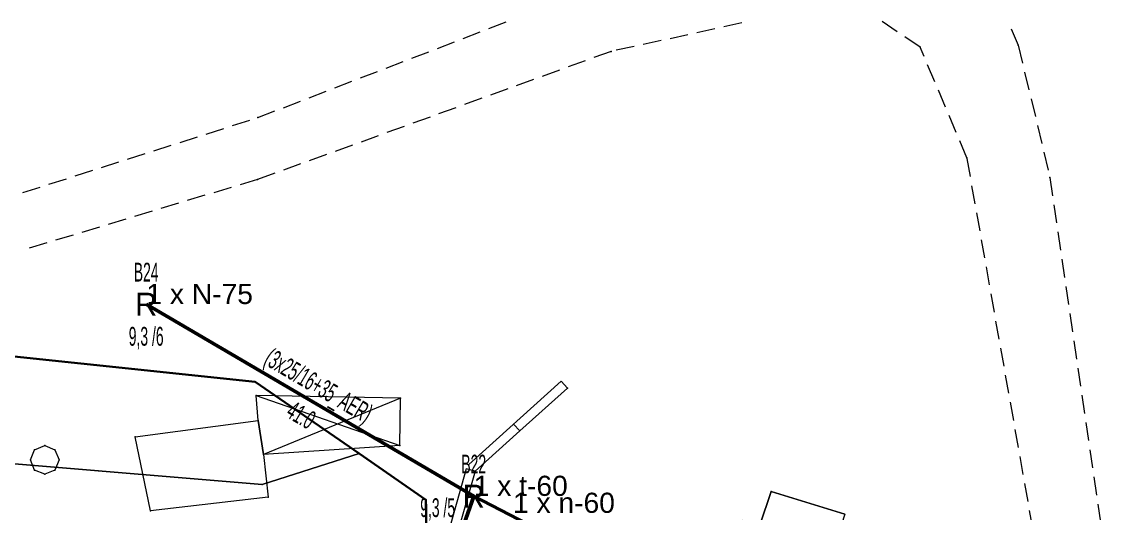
# Model space of a CAD drawing. Header units: millimetres. Extents: x 614452 to 616952, y 4151662 to 4153442.
# Drawn here: x 615577.4 to 615695, y 4152688.3 to 4152741.9 of the extents above; entities that cross this region are included whole.
import ezdxf
from ezdxf.enums import TextEntityAlignment as Align
from ezdxf.xclip import XClip

# ---------------------------------------------------------------- set-up
doc = ezdxf.new("R2010")
doc.units = ezdxf.units.MM
doc.header["$XCLIPFRAME"] = 2
for name, color, linetype, lineweight in [('02_ADA_ALN_YENI', 7, 'Continuous', 30), ('03_PARSEL_ALN_YENI', 171, 'Continuous', 0), ('04_YAPI_ALN_TSCLSIZ', 18, 'Continuous', 0), ('04_YAPI_SNR_TSCLSZ', 77, 'Continuous', 0), ('06_DETAY_SNR_KROKI', 4, 'Continuous', 0), ('06_DETAY_SNR_PAFTA', 26, 'Continuous', 0), ('07_SNRTIP_GECERLI', 30, 'Continuous', 0), ('DIREK_AG_MEVCUT', 120, 'Continuous', 25), ('HAT_AG_HAVAI_MEVCUT', 126, 'Continuous', 50), ('NOKTA_DETAY_YENI', 171, 'Continuous', 0), ('NOKTA_PARSEL_ESKI', 6, 'Continuous', 0), ('NOKTA_YAPI_TSCLSIZ', 77, 'Continuous', 0)]:
    doc.layers.add(name, color=color, linetype=linetype, lineweight=lineweight)
doc.layers.add('Unknown_Point_Feature', color=7, linetype='Continuous')
doc.styles.add('Direk', font='B_CAD')
doc.styles.get("Standard").update_dxf_attribs({"font": 'Arial'})

# ---------------------------------------------------------------- blocks, each defined once
blk = doc.blocks.new('fggg')
at = {"layer": '02_ADA_ALN_YENI', "color": 252}
blk.add_polyline3d([(615509.22, 4152712.48, 0), (615602.85, 4152702.63, 0), (615614.19, 4152694.8, 0), (615621.47, 4152689.77, 0), (615621.75, 4152674.85, 0), (615617.63, 4152669.97, 0), (615614.59, 4152666.39, 0), (615612.54, 4152663.24, 0), (615605.12, 4152641.38, 0), (615602.57, 4152637.53, 0), (615591.96, 4152635.16, 0), (615585.2, 4152630.28, 0), (615575.47, 4152626.3, 0)], dxfattribs=at)
at = {"layer": '03_PARSEL_ALN_YENI', "color": 252}
for points in [[(615536.67, 4152699.32, 0), (615519.1, 4152709.2, 0), (615509.29, 4152704.99, 0), (615509.22, 4152712.48, 0), (615602.85, 4152702.63, 0), (615614.19, 4152694.8, 0), (615603.62, 4152691.45, 0), (615567.88, 4152694.42, 0), (615536.67, 4152699.32, 0)], [(615572.64, 4152660.13, 0), (615569.69, 4152676.97, 0), (615568.43, 4152690.56, 0), (615567.88, 4152694.42, 0), (615603.62, 4152691.45, 0), (615614.19, 4152694.8, 0), (615621.47, 4152689.77, 0), (615621.75, 4152674.85, 0), (615617.63, 4152669.97, 0), (615614.59, 4152666.39, 0), (615612.54, 4152663.24, 0), (615597.01, 4152663.19, 0), (615585.97, 4152661.84, 0), (615572.64, 4152660.13, 0)]]:
    blk.add_polyline3d(points, close=True, dxfattribs=at)
at = {"layer": '04_YAPI_ALN_TSCLSIZ', "color": 252}
for points in [[(615589.78, 4152696.62, 0), (615603.18, 4152698.41, 0), (615603.77, 4152694.71, 0), (615604.3, 4152690.06, 0), (615591.47, 4152688.57, 0), (615589.78, 4152696.62, 0)], [(615664.06, 4152678.75, 0), (615654.24, 4152681.93, 0), (615655.94, 4152687.55, 0), (615657.84, 4152687.01, 0), (615659.1, 4152690.66, 0), (615667.12, 4152688.2, 0), (615664.06, 4152678.75, 0)]]:
    blk.add_polyline3d(points, close=True, dxfattribs=at)
at = {"layer": '04_YAPI_SNR_TSCLSZ', "color": 252}
for p, q in [((615618.69, 4152700.85, 674.27), (615602.96, 4152701.13, 674.87)), ((615602.96, 4152701.13, 674.87), (615618.64, 4152695.7, 673.87)), ((615603.18, 4152698.41, 674.01), (615602.96, 4152701.13, 674.87)), ((615618.69, 4152700.85, 674.27), (615603.77, 4152694.71, 672.72)), ((615618.64, 4152695.7, 673.87), (615618.69, 4152700.85, 674.27)), ((615589.78, 4152696.62, 673.67), (615603.18, 4152698.41, 674.01)), ((615603.77, 4152694.71, 672.72), (615603.18, 4152698.41, 674.01)), ((615591.47, 4152688.57, 673.84), (615589.78, 4152696.62, 673.67)), ((615578.37, 4152694.11, 526.7), (615578.83, 4152695.21, 521.21)), ((615578.83, 4152695.21, 521.21), (615579.93, 4152695.67, 532.88)), ((615579.93, 4152695.67, 532.88), (615581.04, 4152695.21, 551.86)), ((615581.04, 4152695.21, 551.86), (615581.49, 4152694.11, 530.37)), ((615618.64, 4152695.7, 673.87), (615603.77, 4152694.71, 672.72)), ((615603.77, 4152694.71, 672.72), (615604.3, 4152690.06, 671.11)), ((615578.83, 4152693, 635.01), (615578.37, 4152694.11, 526.7)), ((615581.49, 4152694.11, 530.37), (615581.04, 4152693, 537.43)), ((615579.93, 4152692.55, 533.95), (615578.83, 4152693, 635.01)), ((615581.04, 4152693, 537.43), (615579.93, 4152692.55, 533.95)), ((615604.3, 4152690.06, 671.11), (615591.47, 4152688.57, 673.84)), ((615659.1, 4152690.66, 678.66), (615657.84, 4152687.01, 678.63)), ((615667.12, 4152688.2, 678.61), (615659.1, 4152690.66, 678.66))]:
    blk.add_line(p, q, dxfattribs=at)
at = {"layer": '06_DETAY_SNR_KROKI', "color": 252}
for p, q in [((615636.22, 4152702.7, 0.95), (615626.16, 4152693.63, 0.95)), ((615636.89, 4152701.96, 0.95), (615631.69, 4152697.27, 0.95)), ((615636.89, 4152701.96, 0.95), (615636.22, 4152702.7, 0.95)), ((615631.69, 4152697.27, 0.95), (615626.83, 4152692.88, 0.95)), ((615631.69, 4152697.27, 0.95), (615631.02, 4152698.01, 0.95)), ((615625.87, 4152693.16, 0.95), (615620.79, 4152675.12, 0.95)), ((615626.83, 4152692.88, 0.95), (615624.93, 4152686.15, 0.95)), ((615626.83, 4152692.88, 0.95), (615625.87, 4152693.16, 0.95))]:
    blk.add_line(p, q, dxfattribs=at)
for p in [(615636.89, 4152701.96, 672.54), (615626.83, 4152692.88, 671.14), (615626.83, 4152692.88, 671.14)]:
    blk.add_point(p, dxfattribs=at)
at = {"layer": '06_DETAY_SNR_PAFTA', "color": 252}
for p, q in [((615628.33, 4152741.17, 0.95), (615630.2, 4152741.89, 0.95)), ((615655.88, 4152741.78, 0.95), (615653.93, 4152741.35, 0.95)), ((615672.83, 4152740.82, 0.95), (615671.17, 4152741.94, 0.95)), ((615625.53, 4152740.09, 0.95), (615627.4, 4152740.81, 0.95)), ((615650.02, 4152740.5, 0.95), (615648.07, 4152740.07, 0.95)), ((615652.95, 4152741.14, 0.95), (615651, 4152740.71, 0.95)), ((615685.23, 4152741.13, 0.95), (615686.01, 4152739.35, 0.95)), ((615622.73, 4152739.01, 0.95), (615624.6, 4152739.73, 0.95)), ((615647.09, 4152739.86, 0.95), (615645.14, 4152739.44, 0.95)), ((615675.32, 4152739.15, 0.95), (615673.66, 4152740.26, 0.95)), ((615686.01, 4152739.35, 0.95), (615686.48, 4152737.4, 0.95)), ((615619.93, 4152737.93, 0.95), (615621.8, 4152738.65, 0.95)), ((615641.66, 4152738.68, 0.95), (615639.78, 4152738, 0.95)), ((615644.16, 4152739.22, 0.95), (615642.2, 4152738.8, 0.95)), ((615675.75, 4152738.13, 0.95), (615675.32, 4152739.15, 0.95)), ((615617.13, 4152736.86, 0.95), (615619, 4152737.58, 0.95)), ((615638.84, 4152737.66, 0.95), (615636.96, 4152736.98, 0.95)), ((615676.92, 4152735.37, 0.95), (615676.14, 4152737.21, 0.95)), ((615614.34, 4152735.78, 0.95), (615616.2, 4152736.5, 0.95)), ((615636.02, 4152736.63, 0.95), (615634.14, 4152735.95, 0.95)), ((615686.71, 4152736.43, 0.95), (615687.18, 4152734.48, 0.95)), ((615611.54, 4152734.7, 0.95), (615613.4, 4152735.42, 0.95)), ((615633.2, 4152735.61, 0.95), (615631.32, 4152734.93, 0.95)), ((615608.74, 4152733.62, 0.95), (615610.6, 4152734.34, 0.95)), ((615627.56, 4152733.57, 0.95), (615625.68, 4152732.88, 0.95)), ((615630.38, 4152734.59, 0.95), (615628.5, 4152733.91, 0.95)), ((615678.09, 4152732.61, 0.95), (615677.31, 4152734.45, 0.95)), ((615687.41, 4152733.51, 0.95), (615687.88, 4152731.57, 0.95)), ((615605.94, 4152732.54, 0.95), (615607.8, 4152733.26, 0.95)), ((615624.74, 4152732.54, 0.95), (615622.86, 4152731.86, 0.95)), ((615600.4, 4152730.58, 0.95), (615602.3, 4152731.19, 0.95)), ((615603.14, 4152731.46, 0.95), (615605.01, 4152732.18, 0.95)), ((615621.92, 4152731.52, 0.95), (615620.04, 4152730.84, 0.95)), ((615679.26, 4152729.84, 0.95), (615678.48, 4152731.68, 0.95)), ((615597.54, 4152729.67, 0.95), (615599.45, 4152730.28, 0.95)), ((615619.1, 4152730.5, 0.95), (615617.22, 4152729.82, 0.95)), ((615688.11, 4152730.59, 0.95), (615688.58, 4152728.65, 0.95)), ((615594.68, 4152728.75, 0.95), (615596.59, 4152729.36, 0.95)), ((615616.28, 4152729.47, 0.95), (615614.4, 4152728.79, 0.95)), ((615680.43, 4152727.08, 0.95), (615679.65, 4152728.92, 0.95)), ((615591.83, 4152727.84, 0.95), (615593.73, 4152728.45, 0.95)), ((615613.46, 4152728.45, 0.95), (615611.58, 4152727.77, 0.95)), ((615688.81, 4152727.68, 0.95), (615689.28, 4152725.73, 0.95)), ((615586.11, 4152726.01, 0.95), (615588.02, 4152726.62, 0.95)), ((615588.97, 4152726.92, 0.95), (615590.87, 4152727.53, 0.95)), ((615607.82, 4152726.41, 0.95), (615605.94, 4152725.72, 0.95)), ((615610.64, 4152727.43, 0.95), (615608.76, 4152726.75, 0.95)), ((615680.8, 4152725.02, 0.95), (615680.45, 4152726.98, 0.95)), ((615583.26, 4152725.1, 0.95), (615585.16, 4152725.71, 0.95)), ((615605, 4152725.38, 0.95), (615603.13, 4152724.71, 0.95)), ((615580.4, 4152724.18, 0.95), (615582.3, 4152724.79, 0.95)), ((615603.13, 4152724.71, 0.95), (615601.22, 4152724.13, 0.95)), ((615681.32, 4152722.06, 0.95), (615680.97, 4152724.03, 0.95)), ((615689.47, 4152724.91, 0.95), (615689.76, 4152722.94, 0.95)), ((615577.54, 4152723.27, 0.95), (615579.45, 4152723.88, 0.95)), ((615597.39, 4152722.98, 0.95), (615595.47, 4152722.4, 0.95)), ((615600.26, 4152723.84, 0.95), (615598.35, 4152723.26, 0.95)), ((615594.52, 4152722.11, 0.95), (615592.6, 4152721.53, 0.95)), ((615689.91, 4152721.95, 0.95), (615690.2, 4152719.97, 0.95)), ((615591.64, 4152721.24, 0.95), (615589.73, 4152720.67, 0.95)), ((615681.85, 4152719.11, 0.95), (615681.5, 4152721.08, 0.95)), ((615585.9, 4152719.51, 0.95), (615583.99, 4152718.93, 0.95)), ((615588.77, 4152720.38, 0.95), (615586.86, 4152719.8, 0.95)), ((615583.03, 4152718.65, 0.95), (615581.11, 4152718.07, 0.95)), ((615690.34, 4152718.98, 0.95), (615690.63, 4152717, 0.95)), ((615580.16, 4152717.78, 0.95), (615578.24, 4152717.2, 0.95)), ((615682.37, 4152716.15, 0.95), (615682.02, 4152718.12, 0.95)), ((615690.78, 4152716.01, 0.95), (615691.06, 4152714.03, 0.95)), ((615682.9, 4152713.2, 0.95), (615682.55, 4152715.17, 0.95)), ((615691.21, 4152713.04, 0.95), (615691.5, 4152711.06, 0.95)), ((615683.42, 4152710.25, 0.95), (615683.07, 4152712.22, 0.95)), ((615691.64, 4152710.07, 0.95), (615691.93, 4152708.09, 0.95)), ((615683.94, 4152707.29, 0.95), (615683.59, 4152709.26, 0.95)), ((615692.08, 4152707.1, 0.95), (615692.37, 4152705.12, 0.95)), ((615684.47, 4152704.34, 0.95), (615684.12, 4152706.31, 0.95)), ((615692.51, 4152704.13, 0.95), (615692.8, 4152702.16, 0.95)), ((615684.99, 4152701.38, 0.95), (615684.64, 4152703.35, 0.95)), ((615692.95, 4152701.17, 0.95), (615693.23, 4152699.19, 0.95)), ((615685.52, 4152698.43, 0.95), (615685.17, 4152700.4, 0.95)), ((615693.38, 4152698.2, 0.95), (615693.67, 4152696.22, 0.95)), ((615686.04, 4152695.48, 0.95), (615685.69, 4152697.45, 0.95)), ((615693.81, 4152695.23, 0.95), (615694.1, 4152693.25, 0.95)), ((615686.56, 4152692.52, 0.95), (615686.22, 4152694.49, 0.95)), ((615687.09, 4152689.57, 0.95), (615686.74, 4152691.54, 0.95)), ((615694.25, 4152692.26, 0.95), (615694.54, 4152690.28, 0.95)), ((615694.68, 4152689.29, 0.95), (615694.97, 4152687.31, 0.95)), ((615687.61, 4152686.62, 0.95), (615687.26, 4152688.58, 0.95))]:
    blk.add_line(p, q, dxfattribs=at)
for p in [(615686.01, 4152739.35, 680.55), (615686.01, 4152739.35, 680.55), (615641.66, 4152738.68, 682.6), (615641.66, 4152738.68, 682.6), (615675.32, 4152739.15, 680.6), (615675.32, 4152739.15, 680.6), (615603.14, 4152731.46, 684.83), (615603.14, 4152731.46, 684.83), (615680.43, 4152727.08, 679.93), (615680.43, 4152727.08, 679.93), (615603.13, 4152724.71, 684.65), (615603.13, 4152724.71, 684.65), (615689.47, 4152724.91, 680.36), (615689.47, 4152724.91, 680.36)]:
    blk.add_point(p, dxfattribs=at)
at = {"layer": '07_SNRTIP_GECERLI', "color": 252}
for points in [[(615509.22, 4152712.48, 0), (615602.85, 4152702.63, 0), (615614.19, 4152694.8, 0)], [(615614.19, 4152694.8, 0), (615603.62, 4152691.45, 0), (615567.88, 4152694.42, 0)], [(615621.47, 4152689.77, 0), (615614.19, 4152694.8, 0)], [(615621.75, 4152674.85, 669.12), (615621.47, 4152689.77, 0)]]:
    blk.add_polyline3d(points, dxfattribs=at)
at = {"layer": 'NOKTA_DETAY_YENI', "color": 252}
for p in [(615686.01, 4152739.35, 680.55), (615641.66, 4152738.68, 682.6), (615675.32, 4152739.15, 680.6), (615603.14, 4152731.46, 684.83), (615680.43, 4152727.08, 679.93), (615603.13, 4152724.71, 684.65), (615689.47, 4152724.91, 680.36), (615636.89, 4152701.96, 672.54), (615626.83, 4152692.88, 671.14)]:
    blk.add_point(p, dxfattribs=at)
at = {"layer": 'NOKTA_PARSEL_ESKI', "color": 252}
for p in [(615602.85, 4152702.63), (615614.19, 4152694.8), (615603.62, 4152691.45), (615621.47, 4152689.77)]:
    blk.add_point(p, dxfattribs=at)
at = {"layer": 'NOKTA_YAPI_TSCLSIZ', "color": 252}
for p in [(615602.96, 4152701.13, 674.87), (615618.69, 4152700.85, 674.27), (615603.18, 4152698.41, 674.01), (615589.78, 4152696.62, 673.67), (615578.83, 4152695.21, 676.01), (615579.93, 4152695.67, 676.01), (615581.04, 4152695.21, 676.01), (615603.77, 4152694.71, 672.72), (615618.64, 4152695.7, 673.87), (615578.37, 4152694.11, 676.01), (615581.49, 4152694.11, 676.01), (615578.83, 4152693, 675.46), (615579.93, 4152692.55, 675.57), (615581.04, 4152693), (615604.3, 4152690.06, 671.11), (615659.1, 4152690.66, 678.66), (615591.47, 4152688.57, 673.84)]:
    blk.add_point(p, dxfattribs=at)

msp = doc.modelspace()

# ---------------------------------------------------------------- linework, layer by layer
at = {"layer": 'HAT_AG_HAVAI_MEVCUT'}
for p, q in [((615626.68, 4152690.16), (615590.99, 4152711.1)), ((615626.68, 4152690.16), (615610.36, 4152643.98)), ((615655.56, 4152675.26), (615626.68, 4152690.16))]:
    msp.add_line(p, q, dxfattribs=at)

# ---------------------------------------------------------------- block references
ref = msp.add_blockref('fggg', (0, 0))
XClip(ref).set_block_clipping_path([(615240.7433106549, 4153442.5), (615240.7433106545, 4152542.5), (614452.5, 4152542.5), (614452.5, 4151662.5), (616764.340303037, 4151662.5), (616764.340303037, 4152542.5), (616327.5, 4152542.5), (616327.5, 4153442.5)])

# ---------------------------------------------------------------- texts
at = {"layer": 'DIREK_AG_MEVCUT', "width": 0.53}
for s, p in [('B24', (615590.99, 4152714.6)), ('9,3 /6', (615590.99, 4152707.6)), ('B22', (615626.68, 4152693.66)), ('9,3 /5', (615622.75, 4152688.91))]:
    msp.add_text(s, height=2.05, dxfattribs=at).set_placement(p, align=Align.MIDDLE_CENTER)
at = {"layer": 'DIREK_AG_MEVCUT', "style": 'Direk'}
for p in [(615590.99, 4152711.1), (615626.68, 4152690.16)]:
    msp.add_text('R', height=2.5, dxfattribs=at).set_placement(p, align=Align.MIDDLE_CENTER)
at = {"layer": 'HAT_AG_HAVAI_MEVCUT', "lineweight": 30, "width": 0.53}
msp.add_text('(3x25/16+35_AER)', height=2.05, rotation=329.599, dxfattribs=at).set_placement((615609.27, 4152701.36, 307795.49), align=Align.CENTER)
msp.add_text('41.0', height=2.05, rotation=329.599, dxfattribs=at).set_placement((615608.4, 4152699.9, 307795.49), align=Align.TOP_CENTER)
at = {"layer": 'Unknown_Point_Feature', "color": 0}
for s, p in [('1 x N-75', (615591.01, 4152711.12)), ('1 x t-60', (615626.68, 4152690.19)), ('1 x n-60', (615630.96, 4152688.34))]:
    msp.add_text(s, height=2.2, dxfattribs=at).set_placement(p)

doc.saveas('drawing.dxf')
